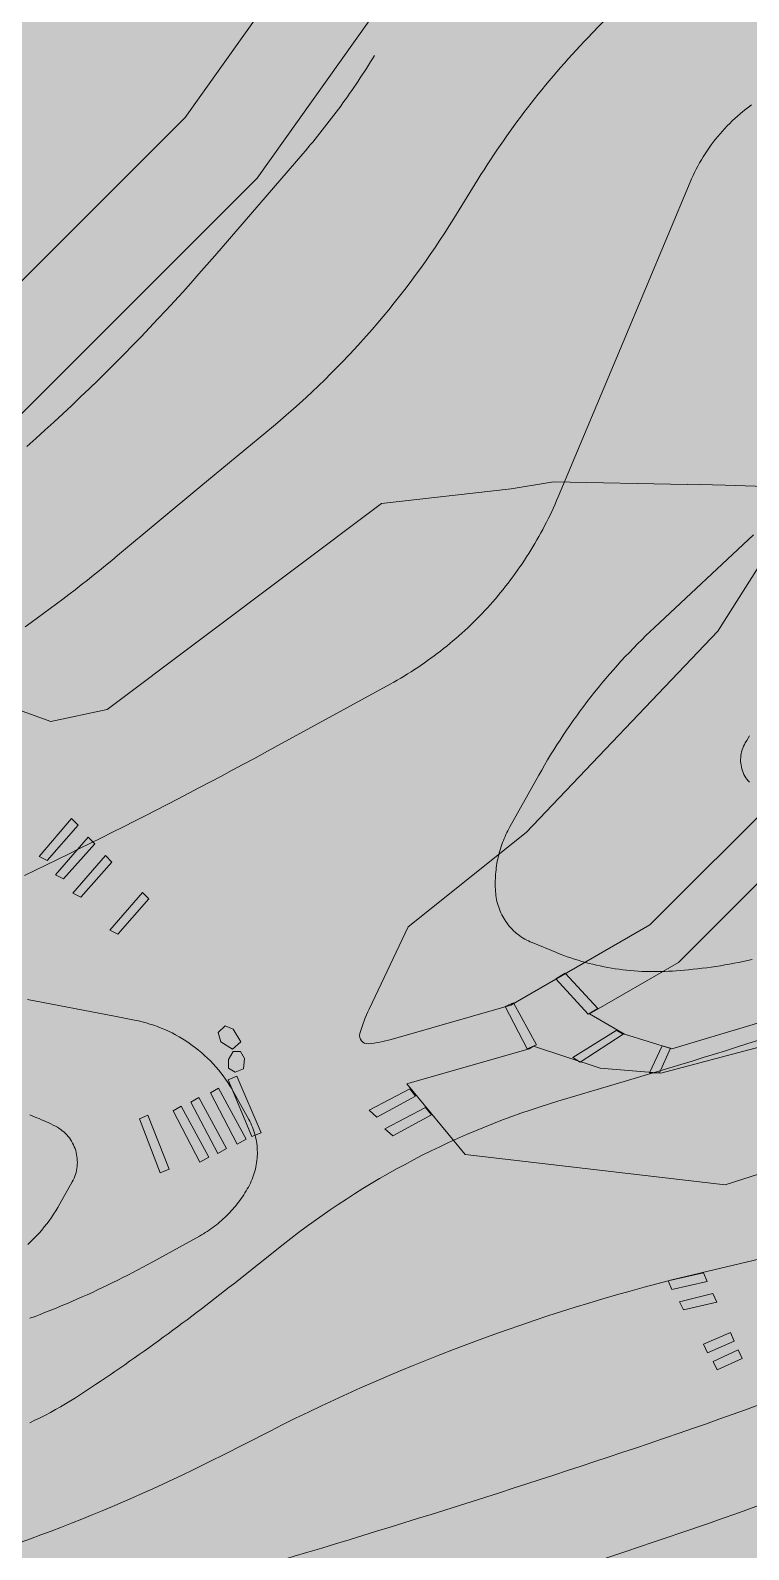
# Model space of a CAD drawing. Header units: metres. Extents: x 68582 to 69192, y 19191 to 19633.
# Drawn here: x 68836.36 to 68851.7, y 19291.36 to 19323.81 of the extents above; entities that cross this region are included whole.
import ezdxf

# ---------------------------------------------------------------- set-up
doc = ezdxf.new("R2010")
doc.units = ezdxf.units.M
doc.layers.get('0').update_dxf_attribs({"lineweight": 15})
doc.layers.add('istutukset', color=7, linetype='Continuous', lineweight=5)
doc.layers.add('None', color=7, linetype='Continuous', lineweight=5)

msp = doc.modelspace()

# ---------------------------------------------------------------- hatches: boundary and pattern name
at = {"true_color": 0xd1f0d1, "transparency": 33554687}
msp.add_hatch(color=254, dxfattribs=at).paths.add_polyline_path([(68588.122, 19191.443), (69192.296, 19191.443), (69192.296, 19628.232), (68588.122, 19628.232)], flags=0)
at = {"layer": 'istutukset', "linetype": 'Continuous', "lineweight": 0, "true_color": 0xcccccc, "transparency": 33554687}
for points in [[(68840.858, 19302.207), (68840.695, 19302.473), (68840.52, 19302.545), (68840.375, 19302.4), (68840.427, 19302.204), (68840.679, 19302.046)], [(68840.934, 19301.848), (68840.847, 19301.998), (68840.692, 19301.998), (68840.594, 19301.828), (68840.594, 19301.638), (68840.732, 19301.558), (68840.913, 19301.628)]]:
    msp.add_hatch(color=254, dxfattribs=at).paths.add_polyline_path(points, flags=0)
at = {"layer": 'None', "linetype": 'Continuous', "lineweight": 0, "true_color": 0xffffff, "transparency": 33554687}
for points in [[(68879.399, 19311.633), (68877.798, 19310.371), (68875.792, 19308.805), (68875.183, 19308.335), (68868.104, 19303.063), (68867.094, 19302.335), (68865.513, 19301.236), (68863.895, 19300.192), (68862.242, 19299.205), (68860.556, 19298.275), (68858.839, 19297.403), (68856.656, 19296.384), (68854.442, 19295.434), (68852.198, 19294.554), (68849.929, 19293.745), (68849.864, 19293.723), (68845.214, 19292.203), (68840.531, 19290.782), (68838.893, 19290.304), (68827.439, 19286.983), (68826.59, 19286.739), (68821.688, 19285.417), (68816.744, 19284.263), (68815.47, 19283.988), (68814.416, 19283.778), (68813.356, 19283.6), (68812.292, 19283.453), (68811.223, 19283.34), (68810.152, 19283.258), (68809.079, 19283.209), (68808.004, 19283.193), (68805.891, 19283.193), (68805.754, 19283.195), (68805.617, 19283.202), (68805.481, 19283.214), (68805.345, 19283.23), (68805.209, 19283.251), (68805.075, 19283.277), (68804.941, 19283.307), (68804.809, 19283.342), (68804.677, 19283.381), (68804.548, 19283.425), (68804.419, 19283.473), (68804.293, 19283.525), (68804.168, 19283.582), (68804.045, 19283.643), (68803.925, 19283.708), (68803.807, 19283.777), (68803.691, 19283.85), (68803.578, 19283.927), (68803.467, 19284.008), (68803.359, 19284.093), (68803.254, 19284.181), (68803.153, 19284.273), (68803.054, 19284.368), (68802.592, 19284.844), (68802.145, 19285.334), (68801.712, 19285.837), (68801.295, 19286.353), (68800.893, 19286.881), (68800.674, 19287.178), (68800.48, 19287.45), (68800.295, 19287.729), (68800.119, 19288.013), (68799.953, 19288.303), (68799.795, 19288.598), (68799.648, 19288.897), (68799.51, 19289.202), (68799.382, 19289.511), (68799.264, 19289.823), (68799.156, 19290.14), (68799.059, 19290.46), (68798.971, 19290.782), (68797.019, 19298.503), (68795.08, 19298.013), (68797.062, 19290.175), (68797.161, 19289.809), (68797.271, 19289.446), (68797.394, 19289.088), (68797.527, 19288.733), (68797.672, 19288.383), (68797.829, 19288.038), (68797.996, 19287.698), (68798.174, 19287.364), (68798.363, 19287.035), (68798.563, 19286.713), (68798.773, 19286.398), (68798.992, 19286.089), (68799.082, 19285.967), (68799.602, 19285.284), (68800.142, 19284.616), (68800.702, 19283.965), (68801.282, 19283.331), (68801.88, 19282.714), (68802.007, 19282.591), (68802.139, 19282.472), (68802.274, 19282.358), (68802.414, 19282.248), (68802.557, 19282.144), (68802.704, 19282.044), (68802.854, 19281.949), (68803.007, 19281.86), (68803.163, 19281.775), (68803.321, 19281.696), (68803.483, 19281.623), (68803.647, 19281.555), (68803.813, 19281.493), (68803.981, 19281.436), (68804.151, 19281.386), (68804.322, 19281.341), (68804.495, 19281.302), (68804.67, 19281.269), (68804.845, 19281.241), (68805.021, 19281.22), (68805.198, 19281.205), (68805.375, 19281.196), (68805.552, 19281.193), (68807.697, 19281.193), (68808.919, 19281.212), (68810.141, 19281.267), (68811.36, 19281.36), (68812.576, 19281.489), (68813.787, 19281.656), (68814.993, 19281.859), (68816.192, 19282.098), (68817.096, 19282.293), (68822.18, 19283.474), (68827.223, 19284.816), (68827.979, 19285.03), (68839.523, 19288.35), (68841.061, 19288.799), (68845.823, 19290.25), (68850.549, 19291.815), (68852.887, 19292.661), (68855.198, 19293.576), (68857.481, 19294.56), (68859.732, 19295.613), (68861.503, 19296.512), (68863.242, 19297.472), (68864.947, 19298.49), (68866.616, 19299.567), (68868.246, 19300.7), (68869.221, 19301.403), (68874.194, 19305.069), (68879.086, 19308.84), (68880, 19309.56), (68880, 19309.552), (68880.367, 19309.849), (68880.637, 19310.062), (68880.634, 19310.066), (68880.638, 19310.069), (68887.29, 19315.91), (68893.09, 19323.03), (68893.83, 19325.93), (68893.21, 19337.69), (68892.49, 19348.09), (68892.03, 19350.11), (68888.65, 19357.92), (68887.12, 19378.3), (68885.126, 19378.15), (68886.681, 19357.434), (68890.121, 19349.485), (68890.506, 19347.797), (68891.214, 19337.569), (68891.817, 19326.129), (68891.261, 19323.951), (68885.845, 19317.303), (68881.465, 19313.457), (68880.681, 19313.245), (68876.686, 19315.146), (68863.424, 19324.347), (68855.05, 19328.678), (68851.745, 19329.863), (68851.07, 19327.98), (68854.25, 19326.84), (68862.39, 19322.63), (68862.85, 19322.311), (68862.718, 19321.246), (68863.869, 19321.246), (68863.951, 19321.547), (68875.68, 19313.41), (68879.4, 19311.64), (68879.48, 19311.539), (68879.475, 19311.537)], [(68845.69, 19326.96), (68841.203, 19320.654), (68833.23, 19312.682), (68825.066, 19308.231), (68816.848, 19305.444), (68807.549, 19303.899), (68800.33, 19303.063), (68800.1, 19305.05), (68807.27, 19305.88), (68816.36, 19307.39), (68824.26, 19310.07), (68832.02, 19314.3), (68839.67, 19321.95), (68844.06, 19328.12)]]:
    msp.add_hatch(color=7, dxfattribs=at).paths.add_polyline_path(points, flags=0)
h = msp.add_hatch(color=7, dxfattribs=at)
h.paths.add_polyline_path([(68816.848, 19305.637), (68818.028, 19305.95), (68817.698, 19302.299), (68817.712, 19302.066), (68819.798, 19302.949), (68823.248, 19304.649), (68827.998, 19305.901), (68831.498, 19305.901), (68834.198, 19306.649), (68835.248, 19307.256), (68836.178, 19308.185), (68836.13, 19308.509), (68829.96, 19310.899), (68831.748, 19312.099), (68831.748, 19311.399), (68834.679, 19310.157), (68834.434, 19309.899), (68836.798, 19309.049), (68837.998, 19309.299), (68843.863, 19313.706), (68846.628, 19314.014), (68847.535, 19314.167), (68850.385, 19314.111), (68850.385, 19314.119), (68851.198, 19314.095), (68852.278, 19314.062), (68852.28, 19314.119), (68852.597, 19316.605), (68852.608, 19316.677), (68852.621, 19316.749), (68852.636, 19316.821), (68852.654, 19316.892), (68852.674, 19316.962), (68852.696, 19317.031), (68852.721, 19317.1), (68852.749, 19317.168), (68852.778, 19317.235), (68852.81, 19317.3), (68852.844, 19317.365), (68852.88, 19317.429), (68852.918, 19317.491), (68852.958, 19317.552), (68853.001, 19317.611), (68853.045, 19317.669), (68853.092, 19317.726), (68853.14, 19317.78), (68853.19, 19317.834), (68853.242, 19317.885), (68853.295, 19317.935), (68853.35, 19317.983), (68853.407, 19318.029), (68853.465, 19318.073), (68853.525, 19318.114), (68853.618, 19318.175), (68853.714, 19318.233), (68853.811, 19318.287), (68853.909, 19318.339), (68854.01, 19318.386), (68854.112, 19318.431), (68854.215, 19318.472), (68854.32, 19318.509), (68854.426, 19318.543), (68854.533, 19318.574), (68854.641, 19318.6), (68854.75, 19318.624), (68854.859, 19318.643), (68854.969, 19318.659), (68855.08, 19318.671), (68855.191, 19318.68), (68855.302, 19318.684), (68856.289, 19318.709), (68857.071, 19318.717), (68857.854, 19318.7), (68858.635, 19318.66), (68859.414, 19318.594), (68860.191, 19318.505), (68861.61, 19318.319), (68862.448, 19318.423), (68862.533, 19318.702), (68862.876, 19322.234), (68863.74, 19321.664), (68863.59, 19318.367), (68864.948, 19317.692), (68866.598, 19315.499), (68867.398, 19313.449), (68867.521, 19312.269), (68867.502, 19312.273), (68868.803, 19311.696), (68873.242, 19310.185), (68874.834, 19309.387), (68875.938, 19308.906), (68874.949, 19308.155), (68874.367, 19308.502), (68872.855, 19309.261), (68869.017, 19310.566), (68868.847, 19309.535), (68866.598, 19306.068), (68862.281, 19302.984), (68856.098, 19300.189), (68850.685, 19298.377), (68850.685, 19297.449), (68851.598, 19295.421), (68852.498, 19294.283), (68851.36, 19293.859), (68851.053, 19295.22), (68849.59, 19297.839), (68847.58, 19298.909), (68845.19, 19299.069), (68839.186, 19295.299), (68838.342, 19294.812), (68834.36, 19292.789), (68830.01, 19291.499), (68826.524, 19290.933), (68826.01, 19290.829), (68821.847, 19290.578), (68820.7, 19290.219), (68819.537, 19289.237), (68816.932, 19286.351), (68816.053, 19283.885), (68814.998, 19283.67), (68815.866, 19286.317), (68816.082, 19286.533), (68817.998, 19288.939), (68818.108, 19289.392), (68817.598, 19289.399), (68813.998, 19288.607), (68809.448, 19288.529), (68805.398, 19289.462), (68803.698, 19290.444), (68800.091, 19290.184), (68798.649, 19289.815), (68798.401, 19290.784), (68799.93, 19291.175), (68802.637, 19291.37), (68802.784, 19291.409), (68803.298, 19291.849), (68804.698, 19295.799), (68806.198, 19297.449), (68807.598, 19298.499), (68809.748, 19299.518), (68814.698, 19300.999), (68816.488, 19301.707)], flags=0)
h.paths.add_polyline_path([(68807.917, 19292.057), (68805.165, 19290.968), (68805.484, 19290.453), (68809.41, 19289.399), (68813.58, 19289.239), (68820.05, 19290.602), (68820.51, 19291.529), (68820.371, 19294.628), (68816.498, 19294.249), (68812.368, 19293.549), (68811.136, 19293.881)], flags=0)
h.paths.add_polyline_path([(68824.669, 19296.185), (68821.058, 19294.872), (68821.298, 19291.747), (68821.748, 19291.488), (68824.148, 19291.488), (68825.691, 19291.799)], flags=0)
h.paths.add_polyline_path([(68827.758, 19291.629), (68829.897, 19291.988), (68834.174, 19293.256), (68835.648, 19294.005), (68838.862, 19295.649), (68844.924, 19299.493), (68843.375, 19300.872), (68843.368, 19300.879), (68843.359, 19300.885), (68843.351, 19300.891), (68843.343, 19300.897), (68843.334, 19300.903), (68843.325, 19300.908), (68843.316, 19300.913), (68843.306, 19300.918), (68843.297, 19300.922), (68843.287, 19300.926), (68843.278, 19300.93), (68843.268, 19300.933), (68843.258, 19300.936), (68843.248, 19300.939), (68843.238, 19300.941), (68843.228, 19300.943), (68843.217, 19300.945), (68843.207, 19300.946), (68843.197, 19300.947), (68843.186, 19300.948), (68843.176, 19300.948), (68843.165, 19300.948), (68843.155, 19300.947), (68843.145, 19300.946), (68843.134, 19300.945), (68843.124, 19300.943), (68843.114, 19300.941), (68843.104, 19300.939), (68843.094, 19300.936), (68842.966, 19300.9), (68839.306, 19299.44), (68831.102, 19298.061), (68825.853, 19296.53), (68825.985, 19294.699), (68826.885, 19292.154)], flags=0)
h.paths.add_polyline_path([(68851.2, 19299.149), (68856.05, 19300.7), (68856.342, 19300.833), (68855.313, 19303.096), (68851.948, 19302.099), (68849.828, 19301.532), (68848.528, 19301.639), (68847.108, 19302.111), (68847.012, 19302.056), (68844.398, 19301.309), (68845.648, 19299.799)], flags=0)
h.paths.add_polyline_path([(68856.12, 19303.461), (68856.113, 19303.458), (68857.142, 19301.197), (68862.03, 19303.419), (68866.23, 19306.419), (68868.37, 19309.719), (68868.537, 19310.73), (68868.438, 19310.763), (68867.022, 19311.392), (68865.934, 19309.899), (68863.998, 19307.963), (68862.148, 19306.399), (68860.248, 19305.303)], flags=0)
h.paths.add_polyline_path([(68863.66, 19308.332), (68865.553, 19310.225), (68866.555, 19311.6), (68864.376, 19312.567), (68860.616, 19312.95), (68854.909, 19308.603), (68850.205, 19303.899), (68848.301, 19302.8), (68848.913, 19302.444), (68849.048, 19302.37), (68850.058, 19302.056), (68851.801, 19302.577), (68854.134, 19303.322), (68856.51, 19304.213), (68860.022, 19305.749), (68861.86, 19306.81)], flags=0)
h.paths.add_polyline_path([(68840.054, 19309.899), (68838.548, 19308.779), (68836.936, 19307.313), (68838.895, 19305.22), (68842.368, 19302.559), (68842.588, 19302.619), (68843.991, 19305.049), (68845.698, 19306.791), (68847.796, 19308.755), (68849.898, 19310.857), (68850.454, 19311.413), (68850.788, 19312.599), (68850.405, 19313.009), (68847.285, 19313.112), (68846.828, 19313.084), (68844.808, 19312.839), (68844.048, 19312.539), (68841.711, 19311.059)], flags=0)
h.paths.add_polyline_path([(68815.73, 19300.629), (68811.918, 19299.559), (68808.21, 19298.029), (68805.32, 19295.269), (68804.43, 19292.239), (68804.659, 19291.843), (68807.484, 19292.962), (68811.144, 19295.036), (68815.883, 19295.545), (68820.188, 19296.211), (68824.422, 19297.155), (68824.483, 19297.172), (68824.514, 19299.25), (68825.49, 19302.179), (68826.71, 19304.889), (68823.87, 19304.209), (68819.848, 19302.236), (68818.307, 19301.635), (68817.748, 19301.417)], flags=0)
h.paths.add_polyline_path([(68830.878, 19299.038), (68837.499, 19300.15), (68837.755, 19300.198), (68838.01, 19300.254), (68838.262, 19300.318), (68838.512, 19300.391), (68838.76, 19300.473), (68839.004, 19300.562), (68839.246, 19300.66), (68839.484, 19300.766), (68839.718, 19300.879), (68840.728, 19301.473), (68840.737, 19301.478), (68840.745, 19301.484), (68840.754, 19301.49), (68840.762, 19301.496), (68840.77, 19301.503), (68840.778, 19301.51), (68840.785, 19301.517), (68840.793, 19301.524), (68840.8, 19301.532), (68840.806, 19301.54), (68840.813, 19301.548), (68840.819, 19301.556), (68840.825, 19301.565), (68840.831, 19301.573), (68840.836, 19301.582), (68840.841, 19301.591), (68840.846, 19301.601), (68840.85, 19301.61), (68840.854, 19301.62), (68840.858, 19301.629), (68840.861, 19301.639), (68840.864, 19301.649), (68840.867, 19301.659), (68840.869, 19301.669), (68840.871, 19301.68), (68840.873, 19301.69), (68840.874, 19301.7), (68840.898, 19301.926), (68840.9, 19301.951), (68840.901, 19301.977), (68840.902, 19302.003), (68840.901, 19302.029), (68840.9, 19302.055), (68840.898, 19302.081), (68840.895, 19302.107), (68840.891, 19302.132), (68840.886, 19302.158), (68840.88, 19302.183), (68840.873, 19302.208), (68840.866, 19302.233), (68840.857, 19302.258), (68840.848, 19302.282), (68840.838, 19302.306), (68840.827, 19302.329), (68840.816, 19302.352), (68840.803, 19302.375), (68840.79, 19302.397), (68840.776, 19302.419), (68840.761, 19302.441), (68840.745, 19302.461), (68840.729, 19302.482), (68840.712, 19302.501), (68840.695, 19302.52), (68840.676, 19302.539), (68840.658, 19302.556), (68840.428, 19302.765), (68837.813, 19304.835), (68836.449, 19306.421), (68836.253, 19306.539), (68835.6, 19306.479), (68831.75, 19305.269), (68828.944, 19305.173), (68828.037, 19304.649), (68827.148, 19302.835), (68826.265, 19300.249), (68825.827, 19298.608), (68825.825, 19298.598), (68825.823, 19298.588), (68825.821, 19298.578), (68825.819, 19298.568), (68825.818, 19298.558), (68825.818, 19298.548), (68825.817, 19298.537), (68825.817, 19298.527), (68825.817, 19298.517), (68825.818, 19298.507), (68825.819, 19298.496), (68825.82, 19298.486), (68825.822, 19298.476), (68825.824, 19298.466), (68825.827, 19298.456), (68825.829, 19298.446), (68825.832, 19298.436), (68825.836, 19298.427), (68825.839, 19298.417), (68825.843, 19298.408), (68825.848, 19298.399), (68826.204, 19297.674)], flags=0)
h.paths.add_polyline_path([(68846.948, 19306.678), (68844.43, 19304.659), (68843.594, 19302.903), (68843.55, 19302.805), (68843.509, 19302.706), (68843.471, 19302.605), (68843.437, 19302.503), (68843.406, 19302.4), (68843.4, 19302.38), (68843.399, 19302.374), (68843.397, 19302.368), (68843.396, 19302.362), (68843.395, 19302.357), (68843.395, 19302.351), (68843.394, 19302.345), (68843.394, 19302.339), (68843.394, 19302.333), (68843.394, 19302.327), (68843.394, 19302.321), (68843.395, 19302.315), (68843.396, 19302.309), (68843.397, 19302.304), (68843.398, 19302.298), (68843.399, 19302.292), (68843.401, 19302.286), (68843.402, 19302.281), (68843.404, 19302.275), (68843.406, 19302.27), (68843.409, 19302.264), (68843.411, 19302.259), (68843.414, 19302.254), (68843.417, 19302.248), (68843.42, 19302.243), (68843.423, 19302.238), (68843.426, 19302.233), (68843.43, 19302.229), (68843.434, 19302.224), (68843.437, 19302.22), (68843.441, 19302.215), (68843.446, 19302.211), (68843.45, 19302.207), (68843.454, 19302.203), (68843.459, 19302.199), (68843.464, 19302.196), (68843.469, 19302.192), (68843.473, 19302.189), (68843.479, 19302.186), (68843.484, 19302.183), (68843.489, 19302.18), (68843.494, 19302.178), (68843.5, 19302.176), (68843.505, 19302.173), (68843.511, 19302.171), (68843.516, 19302.17), (68843.522, 19302.168), (68843.528, 19302.167), (68843.534, 19302.165), (68843.539, 19302.164), (68843.545, 19302.164), (68843.551, 19302.163), (68843.557, 19302.163), (68843.563, 19302.163), (68843.569, 19302.163), (68843.575, 19302.163), (68843.581, 19302.163), (68843.663, 19302.172), (68843.745, 19302.184), (68843.826, 19302.198), (68843.907, 19302.214), (68843.987, 19302.233), (68844.067, 19302.254), (68846.619, 19302.984), (68849.591, 19304.7), (68854.187, 19309.296), (68860.284, 19313.989), (68864.636, 19313.546), (68866.846, 19312.565), (68866.75, 19313.329), (68865.78, 19315.399), (68864.11, 19317.289), (68860.757, 19317.599), (68860.568, 19317.619), (68860.298, 19317.799), (68859.432, 19317.884), (68859.009, 19317.917), (68858.586, 19317.936), (68858.162, 19317.941), (68857.739, 19317.931), (68857.316, 19317.906), (68856.894, 19317.867), (68856.473, 19317.814), (68855.963, 19317.74), (68855.724, 19317.701), (68855.486, 19317.655), (68855.249, 19317.601), (68855.015, 19317.541), (68854.782, 19317.472), (68854.551, 19317.397), (68854.324, 19317.314), (68854.098, 19317.224), (68854.042, 19317.2), (68853.986, 19317.173), (68853.932, 19317.145), (68853.878, 19317.114), (68853.826, 19317.082), (68853.774, 19317.048), (68853.724, 19317.013), (68853.675, 19316.975), (68853.628, 19316.936), (68853.582, 19316.896), (68853.537, 19316.853), (68853.494, 19316.809), (68853.452, 19316.764), (68853.412, 19316.718), (68853.373, 19316.67), (68853.336, 19316.62), (68853.301, 19316.57), (68853.268, 19316.518), (68853.236, 19316.465), (68853.207, 19316.411), (68853.179, 19316.356), (68853.153, 19316.301), (68853.129, 19316.244), (68853.107, 19316.186), (68853.087, 19316.128), (68853.069, 19316.069), (68853.053, 19316.01), (68853.039, 19315.95), (68853.027, 19315.89), (68852.698, 19314.049), (68851.908, 19312.339), (68851.04, 19310.979)], flags=0)
at = {"layer": 'None', "linetype": 'Continuous', "lineweight": 0, "true_color": 0xffcc99, "transparency": 33554687}
for points in [[(68836.546, 19306.164), (68837.243, 19306.971), (68837.382, 19306.83), (68836.717, 19306.079)], [(68836.901, 19305.769), (68837.598, 19306.576), (68837.737, 19306.435), (68837.072, 19305.684)], [(68837.266, 19305.379), (68837.963, 19306.186), (68838.102, 19306.045), (68837.437, 19305.294)], [(68838.056, 19304.589), (68838.753, 19305.396), (68838.892, 19305.255), (68838.227, 19304.504)], [(68848.272, 19302.798), (68847.58, 19303.553), (68847.78, 19303.668), (68848.479, 19302.918)], [(68846.973, 19302.055), (68846.499, 19302.956), (68846.68, 19303.034), (68847.171, 19302.138)], [(68847.948, 19301.868), (68848.87, 19302.447), (68849.02, 19302.369), (68848.1, 19301.771)], [(68849.587, 19301.539), (68849.852, 19302.116), (68850.031, 19302.069), (68849.794, 19301.542)], [(68841.093, 19300.18), (68840.589, 19301.389), (68840.77, 19301.467), (68841.291, 19300.262)], [(68840.78, 19300.02), (68840.206, 19301.116), (68840.377, 19301.215), (68840.967, 19300.125)], [(68843.595, 19300.746), (68844.462, 19301.198), (68844.59, 19301.043), (68843.764, 19300.596)], [(68839.983, 19299.632), (68839.41, 19300.728), (68839.581, 19300.827), (68840.17, 19299.737)], [(68840.363, 19299.822), (68839.789, 19300.918), (68839.96, 19301.017), (68840.55, 19299.927)], [(68843.935, 19300.346), (68844.802, 19300.798), (68844.93, 19300.643), (68844.104, 19300.196)], [(68839.13, 19299.403), (68838.689, 19300.559), (68838.87, 19300.637), (68839.328, 19299.485)], [(68849.981, 19297.099), (68850.736, 19297.27), (68850.819, 19297.088), (68850.064, 19296.917)], [(68850.223, 19296.653), (68850.936, 19296.825), (68851.019, 19296.643), (68850.312, 19296.477)], [(68850.74, 19295.744), (68851.311, 19295.994), (68851.393, 19295.812), (68850.823, 19295.562)], [(68850.944, 19295.379), (68851.478, 19295.622), (68851.561, 19295.439), (68851.027, 19295.197)]]:
    msp.add_hatch(color=31, dxfattribs=at).paths.add_polyline_path(points, flags=0)
at = {"layer": 'None', "linetype": 'Continuous', "lineweight": 0, "transparency": 33554687}
msp.add_hatch(color=7, dxfattribs=at).paths.add_polyline_path([(68848.345, 19297.831), (68850.46, 19294.46), (68850.291, 19294.354), (68848.175, 19297.725)], flags=0)

# ---------------------------------------------------------------- linework, layer by layer
at = {"layer": 'istutukset', "color": 7, "linetype": 'Continuous', "lineweight": 5, "transparency": 33554687}
for points in [[(68840.858, 19302.207), (68840.695, 19302.473), (68840.52, 19302.545), (68840.375, 19302.4), (68840.427, 19302.204), (68840.679, 19302.046)], [(68840.934, 19301.848), (68840.847, 19301.998), (68840.692, 19301.998), (68840.594, 19301.828), (68840.594, 19301.638), (68840.732, 19301.558), (68840.913, 19301.628)]]:
    msp.add_lwpolyline(points, close=True, dxfattribs=at)
at = {"layer": 'None', "color": 7, "linetype": 'Continuous', "lineweight": 5, "true_color": 0xffffff, "transparency": 33554687}
for p, q in [((68846.628, 19314.014), (68847.535, 19314.167)), ((68847.535, 19314.167), (68850.385, 19314.111)), ((68850.385, 19314.111), (68850.385, 19314.119)), ((68850.385, 19314.119), (68851.198, 19314.095)), ((68851.198, 19314.095), (68852.278, 19314.062)), ((68843.863, 19313.706), (68846.628, 19314.014)), ((68837.998, 19309.299), (68843.863, 19313.706)), ((68851.908, 19312.339), (68851.04, 19310.979)), ((68851.04, 19310.979), (68846.948, 19306.678)), ((68834.434, 19309.899), (68836.798, 19309.049)), ((68836.798, 19309.049), (68837.998, 19309.299)), ((68849.591, 19304.7), (68854.187, 19309.296)), ((68846.948, 19306.678), (68844.43, 19304.659)), ((68846.619, 19302.984), (68849.591, 19304.7)), ((68844.43, 19304.659), (68843.594, 19302.903)), ((68844.067, 19302.254), (68846.619, 19302.984)), ((68843.406, 19302.4), (68843.4, 19302.38)), ((68849.929, 19293.745), (68849.864, 19293.723))]:
    msp.add_line(p, q, dxfattribs=at)
for points in [[(68800.1, 19305.05), (68807.27, 19305.88), (68816.36, 19307.39), (68824.26, 19310.07), (68832.02, 19314.3), (68839.67, 19321.95), (68844.06, 19328.12), (68845.69, 19326.96)], [(68845.69, 19326.96), (68841.203, 19320.654), (68833.23, 19312.682), (68825.066, 19308.231), (68816.848, 19305.444), (68807.549, 19303.899), (68800.33, 19303.063)]]:
    msp.add_lwpolyline(points, dxfattribs=at)
at = {"layer": 'None', "color": 7, "linetype": 'Continuous', "lineweight": 5, "transparency": 33554687}
for points in [[(68836.247, 19311.065), (68836.382, 19311.162), (68836.517, 19311.26), (68836.652, 19311.358), (68836.786, 19311.457), (68836.919, 19311.557), (68837.052, 19311.657), (68837.185, 19311.758), (68837.317, 19311.86), (68837.449, 19311.962), (68837.58, 19312.065), (68837.71, 19312.169), (68837.84, 19312.274), (68837.969, 19312.378), (68838.099, 19312.484), (68838.224, 19312.589), (68840.005, 19314.07), (68841.553, 19315.357), (68841.696, 19315.477), (68841.835, 19315.597), (68841.974, 19315.719), (68842.111, 19315.841), (68842.248, 19315.966), (68842.383, 19316.091), (68842.516, 19316.218), (68842.649, 19316.346), (68842.78, 19316.476), (68842.91, 19316.607), (68843.038, 19316.739), (68843.165, 19316.873), (68843.291, 19317.008), (68843.415, 19317.144), (68843.538, 19317.281), (68843.66, 19317.42), (68843.78, 19317.559), (68843.899, 19317.7), (68844.016, 19317.842), (68844.132, 19317.986), (68844.247, 19318.13), (68844.36, 19318.276), (68844.471, 19318.423), (68844.581, 19318.571), (68844.69, 19318.72), (68844.797, 19318.87), (68844.902, 19319.021), (68845.006, 19319.173), (68845.109, 19319.326), (68845.21, 19319.481), (68845.309, 19319.636), (68845.405, 19319.79), (68845.921, 19320.624), (68845.985, 19320.727), (68846.051, 19320.832), (68846.118, 19320.936), (68846.186, 19321.04), (68846.255, 19321.144), (68846.324, 19321.247), (68846.394, 19321.35), (68846.464, 19321.452), (68846.536, 19321.553), (68846.607, 19321.655), (68846.68, 19321.755), (68846.753, 19321.855), (68846.828, 19321.955), (68846.902, 19322.054), (68846.978, 19322.153), (68847.054, 19322.251), (68847.13, 19322.349), (68847.208, 19322.446), (68847.286, 19322.542), (68847.364, 19322.639), (68847.444, 19322.734), (68847.524, 19322.829), (68847.604, 19322.924), (68847.686, 19323.017), (68847.767, 19323.111), (68847.85, 19323.204), (68847.933, 19323.296), (68848.017, 19323.387), (68848.101, 19323.478), (68848.186, 19323.569), (68848.272, 19323.659), (68848.36, 19323.75), (68848.682, 19324.081)], [(68843.71, 19323.27), (68843.669, 19323.203), (68843.626, 19323.134), (68843.583, 19323.065), (68843.539, 19322.997), (68843.495, 19322.929), (68843.451, 19322.861), (68843.406, 19322.793), (68843.361, 19322.725), (68843.316, 19322.658), (68843.27, 19322.591), (68843.224, 19322.524), (68843.178, 19322.457), (68843.131, 19322.391), (68843.084, 19322.325), (68843.037, 19322.259), (68842.989, 19322.193), (68842.941, 19322.127), (68842.893, 19322.062), (68842.844, 19321.997), (68842.795, 19321.932), (68842.745, 19321.868), (68842.696, 19321.804), (68842.646, 19321.74), (68842.595, 19321.676), (68842.545, 19321.613), (68842.494, 19321.549), (68842.443, 19321.487), (68842.391, 19321.424), (68842.339, 19321.361), (68842.287, 19321.299), (68842.234, 19321.237), (68842.18, 19321.174), (68840.3, 19318.995), (68840.133, 19318.802), (68839.961, 19318.607), (68839.788, 19318.412), (68839.614, 19318.218), (68839.439, 19318.026), (68839.262, 19317.834), (68839.085, 19317.644), (68838.906, 19317.455), (68838.726, 19317.266), (68838.545, 19317.079), (68838.362, 19316.892), (68838.179, 19316.708), (68837.995, 19316.523), (68837.809, 19316.34), (68837.622, 19316.159), (68837.435, 19315.978), (68837.246, 19315.799), (68837.056, 19315.62), (68836.865, 19315.443), (68836.673, 19315.267), (68836.48, 19315.092), (68836.286, 19314.919)], [(68836.236, 19305.758), (68836.472, 19305.872), (68836.707, 19305.985), (68836.944, 19306.1), (68837.178, 19306.215), (68837.413, 19306.33), (68837.648, 19306.447), (68837.882, 19306.563), (68838.115, 19306.68), (68838.35, 19306.798), (68838.583, 19306.916), (68838.816, 19307.034), (68839.049, 19307.154), (68839.281, 19307.274), (68839.515, 19307.395), (68839.746, 19307.515), (68839.977, 19307.636), (68840.21, 19307.759), (68840.44, 19307.881), (68840.671, 19308.004), (68840.902, 19308.128), (68841.132, 19308.252), (68841.363, 19308.378), (68841.585, 19308.5), (68844.048, 19309.847), (68844.124, 19309.889), (68844.198, 19309.931), (68844.272, 19309.974), (68844.345, 19310.018), (68844.418, 19310.062), (68844.491, 19310.108), (68844.563, 19310.154), (68844.634, 19310.201), (68844.705, 19310.248), (68844.776, 19310.297), (68844.846, 19310.346), (68844.915, 19310.396), (68844.984, 19310.447), (68845.052, 19310.498), (68845.12, 19310.55), (68845.187, 19310.603), (68845.254, 19310.656), (68845.32, 19310.711), (68845.385, 19310.766), (68845.45, 19310.821), (68845.515, 19310.877), (68845.578, 19310.934), (68845.641, 19310.992), (68845.704, 19311.05), (68845.766, 19311.11), (68845.827, 19311.169), (68845.888, 19311.23), (68845.948, 19311.291), (68846.007, 19311.352), (68846.066, 19311.414), (68846.123, 19311.477), (68846.18, 19311.54), (68846.237, 19311.605), (68846.293, 19311.669), (68846.349, 19311.735), (68846.403, 19311.801), (68846.457, 19311.867), (68846.511, 19311.934), (68846.563, 19312.001), (68846.615, 19312.069), (68846.666, 19312.138), (68846.716, 19312.207), (68846.766, 19312.277), (68846.815, 19312.347), (68846.863, 19312.417), (68846.911, 19312.489), (68846.958, 19312.56), (68847.004, 19312.632), (68847.049, 19312.705), (68847.093, 19312.778), (68847.137, 19312.851), (68847.18, 19312.925), (68847.222, 19313), (68847.264, 19313.075), (68847.304, 19313.15), (68847.344, 19313.226), (68847.383, 19313.302), (68847.422, 19313.378), (68847.459, 19313.455), (68847.496, 19313.532), (68847.532, 19313.61), (68847.567, 19313.688), (68847.601, 19313.766), (68847.634, 19313.844), (68849.02, 19317.15), (68850.453, 19320.569), (68850.483, 19320.638), (68850.515, 19320.708), (68850.547, 19320.776), (68850.582, 19320.844), (68850.617, 19320.911), (68850.654, 19320.978), (68850.692, 19321.044), (68850.731, 19321.109), (68850.772, 19321.173), (68850.814, 19321.237), (68850.857, 19321.3), (68850.901, 19321.362), (68850.947, 19321.422), (68850.993, 19321.483), (68851.041, 19321.542), (68851.09, 19321.6), (68851.141, 19321.657), (68851.192, 19321.713), (68851.244, 19321.769), (68851.298, 19321.823), (68851.352, 19321.876), (68851.408, 19321.928), (68851.464, 19321.979), (68851.522, 19322.029), (68851.58, 19322.077), (68851.64, 19322.125), (68851.7, 19322.171), (68851.761, 19322.216)], [(68851.774, 19303.965), (68851.678, 19303.943), (68851.582, 19303.921), (68851.486, 19303.901), (68851.389, 19303.881), (68851.293, 19303.863), (68851.196, 19303.846), (68851.099, 19303.829), (68851.001, 19303.814), (68850.904, 19303.8), (68850.807, 19303.787), (68850.709, 19303.775), (68850.611, 19303.764), (68850.513, 19303.754), (68850.415, 19303.745), (68850.153, 19303.723), (68850.072, 19303.716), (68849.99, 19303.711), (68849.909, 19303.707), (68849.828, 19303.705), (68849.746, 19303.703), (68849.665, 19303.703), (68849.583, 19303.704), (68849.502, 19303.706), (68849.42, 19303.709), (68849.339, 19303.713), (68849.258, 19303.719), (68849.177, 19303.726), (68849.096, 19303.734), (68849.015, 19303.743), (68848.934, 19303.754), (68848.853, 19303.765), (68848.773, 19303.778), (68848.693, 19303.792), (68848.613, 19303.807), (68848.533, 19303.824), (68848.453, 19303.841), (68848.374, 19303.86), (68848.295, 19303.88), (68848.216, 19303.901), (68848.138, 19303.923), (68848.06, 19303.946), (68847.982, 19303.971), (68847.905, 19303.996), (68847.828, 19304.023), (68847.751, 19304.051), (68847.675, 19304.08), (68847.6, 19304.11), (68847.077, 19304.323), (68847.038, 19304.339), (68846.999, 19304.358), (68846.961, 19304.377), (68846.923, 19304.398), (68846.886, 19304.42), (68846.85, 19304.443), (68846.815, 19304.468), (68846.781, 19304.493), (68846.747, 19304.52), (68846.715, 19304.548), (68846.683, 19304.577), (68846.653, 19304.607), (68846.623, 19304.638), (68846.595, 19304.67), (68846.568, 19304.704), (68846.542, 19304.737), (68846.517, 19304.772), (68846.493, 19304.808), (68846.47, 19304.845), (68846.449, 19304.882), (68846.429, 19304.92), (68846.411, 19304.958), (68846.393, 19304.997), (68846.377, 19305.037), (68846.363, 19305.078), (68846.349, 19305.118), (68846.338, 19305.16), (68846.327, 19305.201), (68846.318, 19305.243), (68846.311, 19305.285), (68846.305, 19305.328), (68846.3, 19305.37), (68846.296, 19305.417), (68846.293, 19305.463), (68846.291, 19305.509), (68846.29, 19305.555), (68846.29, 19305.6), (68846.29, 19305.647), (68846.292, 19305.693), (68846.294, 19305.739), (68846.297, 19305.785), (68846.301, 19305.831), (68846.306, 19305.877), (68846.312, 19305.923), (68846.318, 19305.969), (68846.326, 19306.015), (68846.334, 19306.06), (68846.343, 19306.105), (68846.353, 19306.151), (68846.364, 19306.196), (68846.376, 19306.24), (68846.388, 19306.285), (68846.402, 19306.329), (68846.416, 19306.373), (68846.431, 19306.417), (68846.447, 19306.46), (68846.463, 19306.503), (68846.481, 19306.546), (68846.499, 19306.589), (68846.518, 19306.631), (68846.538, 19306.673), (68846.559, 19306.714), (68846.58, 19306.755), (68846.603, 19306.796), (68847.22, 19307.9), (68847.281, 19308.007), (68847.344, 19308.116), (68847.408, 19308.224), (68847.473, 19308.332), (68847.539, 19308.439), (68847.606, 19308.546), (68847.674, 19308.651), (68847.743, 19308.756), (68847.813, 19308.861), (68847.884, 19308.964), (68847.957, 19309.067), (68848.03, 19309.17), (68848.104, 19309.271), (68848.179, 19309.372), (68848.255, 19309.472), (68848.332, 19309.572), (68848.41, 19309.67), (68848.489, 19309.768), (68848.569, 19309.866), (68848.65, 19309.962), (68848.731, 19310.058), (68848.814, 19310.152), (68848.898, 19310.246), (68848.982, 19310.339), (68849.067, 19310.432), (68849.154, 19310.523), (68849.241, 19310.614), (68849.329, 19310.704), (68849.418, 19310.793), (68849.507, 19310.881), (68849.598, 19310.968), (68849.691, 19311.056), (68851.805, 19313.035)], [(68851.717, 19307.747), (68851.69, 19307.778), (68851.665, 19307.811), (68851.641, 19307.845), (68851.62, 19307.881), (68851.601, 19307.917), (68851.584, 19307.955), (68851.569, 19307.993), (68851.557, 19308.033), (68851.547, 19308.073), (68851.539, 19308.113), (68851.534, 19308.154), (68851.53, 19308.195), (68851.53, 19308.236), (68851.532, 19308.278), (68851.536, 19308.319), (68851.542, 19308.359), (68851.551, 19308.4), (68851.562, 19308.439), (68851.576, 19308.478), (68851.592, 19308.517), (68851.61, 19308.554), (68851.63, 19308.59), (68851.66, 19308.64), (68851.691, 19308.69), (68851.722, 19308.741)], [(68836.3, 19303.11), (68838.155, 19302.75), (68838.586, 19302.666), (68838.67, 19302.649), (68838.752, 19302.629), (68838.834, 19302.608), (68838.915, 19302.584), (68838.996, 19302.557), (68839.076, 19302.529), (68839.155, 19302.498), (68839.233, 19302.465), (68839.31, 19302.431), (68839.387, 19302.394), (68839.462, 19302.354), (68839.536, 19302.313), (68839.609, 19302.27), (68839.681, 19302.225), (68839.751, 19302.178), (68839.82, 19302.129), (68839.888, 19302.078), (68839.955, 19302.026), (68840.02, 19301.971), (68840.083, 19301.915), (68840.145, 19301.857), (68840.205, 19301.797), (68840.264, 19301.736), (68840.321, 19301.673), (68840.376, 19301.609), (68840.429, 19301.543), (68840.481, 19301.476), (68840.531, 19301.407), (68840.579, 19301.337), (68840.624, 19301.266), (68840.668, 19301.193), (68840.71, 19301.12), (68841.026, 19300.547), (68841.047, 19300.507), (68841.067, 19300.466), (68841.086, 19300.424), (68841.104, 19300.382), (68841.12, 19300.339), (68841.135, 19300.296), (68841.149, 19300.253), (68841.161, 19300.209), (68841.172, 19300.164), (68841.181, 19300.12), (68841.19, 19300.075), (68841.196, 19300.03), (68841.202, 19299.984), (68841.206, 19299.939), (68841.208, 19299.893), (68841.209, 19299.848), (68841.209, 19299.803), (68841.208, 19299.757), (68841.205, 19299.711), (68841.2, 19299.666), (68841.194, 19299.621), (68841.187, 19299.576), (68841.178, 19299.531), (68841.168, 19299.486), (68841.157, 19299.442), (68841.144, 19299.398), (68841.13, 19299.355), (68841.115, 19299.312), (68841.098, 19299.269), (68841.08, 19299.227), (68841.061, 19299.186), (68841.04, 19299.145), (68841.017, 19299.103), (68840.994, 19299.061), (68840.969, 19299.019), (68840.944, 19298.977), (68840.918, 19298.937), (68840.892, 19298.896), (68840.864, 19298.856), (68840.836, 19298.817), (68840.807, 19298.778), (68840.778, 19298.74), (68840.748, 19298.702), (68840.717, 19298.665), (68840.685, 19298.628), (68840.653, 19298.592), (68840.62, 19298.557), (68840.587, 19298.522), (68840.553, 19298.488), (68840.518, 19298.454), (68840.482, 19298.421), (68840.446, 19298.389), (68840.41, 19298.357), (68840.373, 19298.326), (68840.335, 19298.296), (68840.297, 19298.266), (68840.258, 19298.237), (68840.219, 19298.209), (68840.179, 19298.182), (68840.139, 19298.155), (68840.098, 19298.129), (68840.057, 19298.104), (68840.015, 19298.079), (68839.973, 19298.055), (68838.975, 19297.505), (68838.87, 19297.447), (68838.765, 19297.39), (68838.658, 19297.334), (68838.551, 19297.277), (68838.444, 19297.222), (68838.336, 19297.168), (68838.229, 19297.113), (68838.12, 19297.06), (68838.012, 19297.007), (68837.903, 19296.955), (68837.794, 19296.904), (68837.685, 19296.853), (68837.575, 19296.803), (68837.465, 19296.754), (68837.354, 19296.705), (68837.244, 19296.657), (68837.133, 19296.61), (68837.022, 19296.563), (68836.91, 19296.517), (68836.798, 19296.472), (68836.686, 19296.427), (68836.574, 19296.383), (68836.461, 19296.34), (68836.348, 19296.298)], [(68851.918, 19302.243), (68851.681, 19302.166), (68851.444, 19302.09), (68851.208, 19302.015), (68850.97, 19301.94), (68850.732, 19301.867), (68850.494, 19301.793), (68850.256, 19301.721), (68850.015, 19301.649), (68849.115, 19301.38), (68847.629, 19300.936), (68847.429, 19300.875), (68847.231, 19300.811), (68847.033, 19300.746), (68846.836, 19300.678), (68846.641, 19300.608), (68846.445, 19300.535), (68846.251, 19300.46), (68846.058, 19300.383), (68845.865, 19300.304), (68845.674, 19300.222), (68845.484, 19300.138), (68845.294, 19300.052), (68845.106, 19299.963), (68844.918, 19299.873), (68844.732, 19299.78), (68844.547, 19299.685), (68844.363, 19299.587), (68844.18, 19299.488), (68843.999, 19299.386), (68843.818, 19299.282), (68843.64, 19299.176), (68843.462, 19299.068), (68843.285, 19298.958), (68843.11, 19298.846), (68842.936, 19298.731), (68842.763, 19298.615), (68842.592, 19298.496), (68842.423, 19298.376), (68842.254, 19298.253), (68842.087, 19298.129), (68841.922, 19298.002), (68841.76, 19297.875), (68840.704, 19297.037), (68840.609, 19296.961), (68840.509, 19296.883), (68840.41, 19296.805), (68840.31, 19296.727), (68840.21, 19296.65), (68840.11, 19296.573), (68840.01, 19296.496), (68839.909, 19296.42), (68839.809, 19296.344), (68839.707, 19296.268), (68839.606, 19296.192), (68839.505, 19296.117), (68839.403, 19296.042), (68839.302, 19295.967), (68839.199, 19295.893), (68839.097, 19295.819), (68838.995, 19295.745), (68838.892, 19295.671), (68838.789, 19295.598), (68838.686, 19295.525), (68838.583, 19295.452), (68838.479, 19295.38), (68838.376, 19295.308), (68838.272, 19295.236), (68838.167, 19295.164), (68838.063, 19295.093), (68837.959, 19295.022), (68837.854, 19294.951), (68837.749, 19294.881), (68837.644, 19294.811), (68837.539, 19294.741), (68837.43, 19294.67), (68837.326, 19294.603), (68837.221, 19294.537), (68837.115, 19294.473), (68837.008, 19294.41), (68836.9, 19294.349), (68836.791, 19294.289), (68836.682, 19294.231), (68836.571, 19294.175), (68836.46, 19294.12), (68836.348, 19294.067)], [(68836.347, 19300.642), (68836.399, 19300.623), (68836.45, 19300.604), (68836.501, 19300.583), (68836.552, 19300.563), (68836.602, 19300.541), (68836.653, 19300.519), (68836.703, 19300.496), (68836.753, 19300.473), (68836.802, 19300.449), (68836.851, 19300.425), (68836.9, 19300.4), (68836.938, 19300.379), (68836.975, 19300.356), (68837.01, 19300.332), (68837.044, 19300.306), (68837.077, 19300.278), (68837.109, 19300.248), (68837.139, 19300.217), (68837.167, 19300.184), (68837.194, 19300.15), (68837.219, 19300.115), (68837.242, 19300.079), (68837.263, 19300.041), (68837.283, 19300.003), (68837.3, 19299.963), (68837.316, 19299.923), (68837.329, 19299.882), (68837.34, 19299.84), (68837.349, 19299.798), (68837.357, 19299.755), (68837.362, 19299.712), (68837.364, 19299.669), (68837.365, 19299.626), (68837.364, 19299.583), (68837.36, 19299.54), (68837.354, 19299.498), (68837.346, 19299.455), (68837.336, 19299.413), (68837.324, 19299.372), (68837.31, 19299.331), (68837.294, 19299.291), (68837.275, 19299.252), (68837.255, 19299.213), (68836.99, 19298.74), (68836.948, 19298.667), (68836.904, 19298.594), (68836.858, 19298.523), (68836.81, 19298.453), (68836.761, 19298.383), (68836.71, 19298.316), (68836.657, 19298.249), (68836.603, 19298.184), (68836.547, 19298.12), (68836.489, 19298.057), (68836.43, 19297.996), (68836.37, 19297.936), (68836.308, 19297.878)], [(68852.215, 19297.635), (68850.685, 19297.27), (68850.659, 19297.264), (68850.36, 19297.191), (68850.062, 19297.117), (68849.766, 19297.04), (68849.47, 19296.961), (68849.174, 19296.88), (68848.879, 19296.797), (68848.585, 19296.712), (68848.291, 19296.624), (68847.999, 19296.535), (68847.706, 19296.443), (68847.415, 19296.349), (68847.124, 19296.253), (68846.834, 19296.154), (68846.545, 19296.054), (68846.256, 19295.952), (68845.968, 19295.847), (68845.681, 19295.74), (68845.395, 19295.631), (68845.109, 19295.52), (68844.824, 19295.407), (68844.54, 19295.292), (68844.257, 19295.175), (68843.975, 19295.055), (68843.694, 19294.934), (68843.413, 19294.811), (68843.134, 19294.685), (68842.855, 19294.557), (68842.578, 19294.428), (68842.301, 19294.296), (68842.026, 19294.163), (68841.751, 19294.027), (68841.48, 19293.89), (68840.457, 19293.37), (68840.249, 19293.265), (68840.038, 19293.16), (68839.827, 19293.057), (68839.615, 19292.955), (68839.402, 19292.855), (68839.189, 19292.755), (68838.975, 19292.657), (68838.76, 19292.561), (68838.545, 19292.466), (68838.33, 19292.372), (68838.114, 19292.279), (68837.897, 19292.188), (68837.679, 19292.098), (68837.461, 19292.01), (68837.243, 19291.923), (68837.023, 19291.837), (68836.804, 19291.753), (68836.584, 19291.67), (68836.363, 19291.588), (68836.142, 19291.508)]]:
    msp.add_lwpolyline(points, dxfattribs=at)
at = {"layer": 'None', "color": 7, "linetype": 'Continuous', "lineweight": 5, "true_color": 0xffffff, "transparency": 33554687}
for points in [[(68863.66, 19308.332), (68865.553, 19310.225), (68866.555, 19311.6), (68864.376, 19312.567), (68860.616, 19312.95), (68854.909, 19308.603), (68850.205, 19303.899), (68848.301, 19302.8), (68848.913, 19302.444), (68849.048, 19302.37), (68850.058, 19302.056), (68851.801, 19302.577), (68854.134, 19303.322), (68856.51, 19304.213), (68860.022, 19305.749), (68861.86, 19306.81)], [(68851.2, 19299.149), (68856.05, 19300.7), (68856.342, 19300.833), (68855.313, 19303.096), (68851.948, 19302.099), (68849.828, 19301.532), (68848.528, 19301.639), (68847.108, 19302.111), (68847.012, 19302.056), (68844.398, 19301.309), (68845.648, 19299.799)]]:
    msp.add_lwpolyline(points, close=True, dxfattribs=at)
at = {"layer": 'None', "color": 7, "linetype": 'Continuous', "lineweight": 5, "transparency": 33554687}
for points in [[(68836.546, 19306.164), (68837.243, 19306.971), (68837.382, 19306.83), (68836.717, 19306.079)], [(68836.901, 19305.769), (68837.598, 19306.576), (68837.737, 19306.435), (68837.072, 19305.684)], [(68837.266, 19305.379), (68837.963, 19306.186), (68838.102, 19306.045), (68837.437, 19305.294)], [(68838.056, 19304.589), (68838.753, 19305.396), (68838.892, 19305.255), (68838.227, 19304.504)], [(68848.272, 19302.798), (68847.58, 19303.553), (68847.78, 19303.668), (68848.479, 19302.918)], [(68846.973, 19302.055), (68846.499, 19302.956), (68846.68, 19303.034), (68847.171, 19302.138)], [(68847.948, 19301.868), (68848.87, 19302.447), (68849.02, 19302.369), (68848.1, 19301.771)], [(68849.587, 19301.539), (68849.852, 19302.116), (68850.031, 19302.069), (68849.794, 19301.542)], [(68841.093, 19300.18), (68840.589, 19301.389), (68840.77, 19301.467), (68841.291, 19300.262)], [(68840.78, 19300.02), (68840.206, 19301.116), (68840.377, 19301.215), (68840.967, 19300.125)], [(68843.595, 19300.746), (68844.462, 19301.198), (68844.59, 19301.043), (68843.764, 19300.596)], [(68839.983, 19299.632), (68839.41, 19300.728), (68839.581, 19300.827), (68840.17, 19299.737)], [(68840.363, 19299.822), (68839.789, 19300.918), (68839.96, 19301.017), (68840.55, 19299.927)], [(68843.935, 19300.346), (68844.802, 19300.798), (68844.93, 19300.643), (68844.104, 19300.196)], [(68839.13, 19299.403), (68838.689, 19300.559), (68838.87, 19300.637), (68839.328, 19299.485)], [(68849.981, 19297.099), (68850.736, 19297.27), (68850.819, 19297.088), (68850.064, 19296.917)], [(68850.223, 19296.653), (68850.936, 19296.825), (68851.019, 19296.643), (68850.312, 19296.477)], [(68850.74, 19295.744), (68851.311, 19295.994), (68851.393, 19295.812), (68850.823, 19295.562)], [(68850.944, 19295.379), (68851.478, 19295.622), (68851.561, 19295.439), (68851.027, 19295.197)]]:
    msp.add_lwpolyline(points, close=True, dxfattribs=at)
at = {"layer": 'None', "color": 7, "linetype": 'Continuous', "lineweight": 5, "true_color": 0xffffff, "transparency": 33554687}
for centre, radius, start, end in [((68846.426, 19301.555), 3.136, 154.5501, 164.374), ((68843.565, 19302.334), 0.171, 164.374, 275.2836), ((68843.335, 19304.816), 2.664, 275.2836, 285.9448), ((68823.732, 19369.662), 82.336, 289.00766, 295.92762), ((68782.673, 19488.848), 208.396, 286.27095, 289.00828)]:
    msp.add_arc(centre, radius, start, end, dxfattribs=at)
at = {"layer": 'None', "color": 7, "linetype": 'Continuous', "lineweight": 5, "true_color": 0xffffff, "transparency": 33554687, "extrusion": (0, 0, -1)}
for centre, radius, start, end in [((-68825.374, 19366.238), 76.538, 244.07213, 251.28756), ((-68776.181, 19511.254), 229.671, 251.28756, 253.72885)]:
    msp.add_arc(centre, radius, start, end, dxfattribs=at)

doc.saveas('drawing.dxf')
